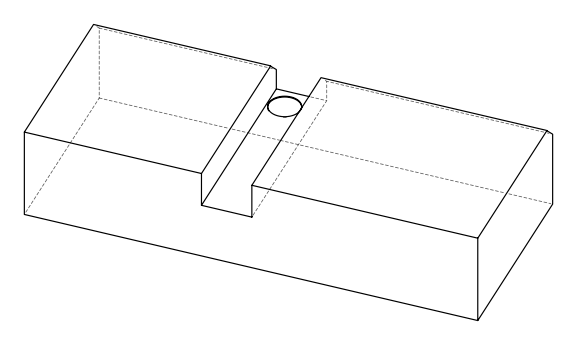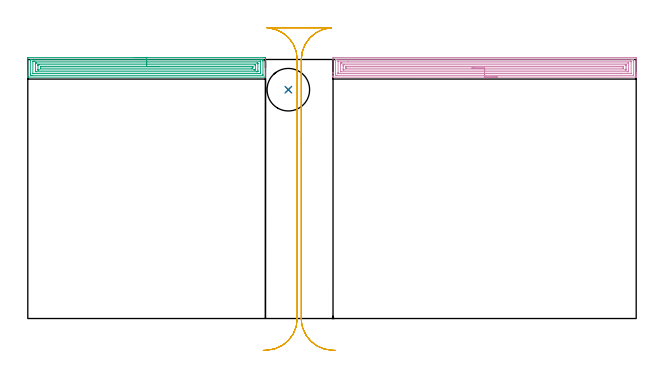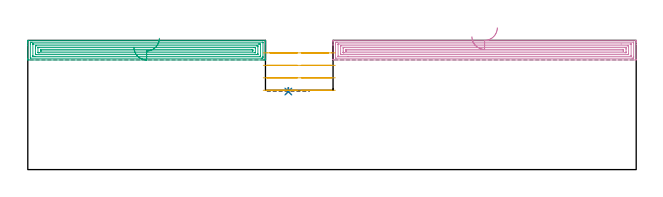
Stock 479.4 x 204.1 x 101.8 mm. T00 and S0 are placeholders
(PLAN: 5 operations, 3 tool changes, 26.5 min)
(1 INDEXABLE_INSERT_DRILL_BLIND_HOLE_FROM_SOLID | STEP1POCKET | NXT0302_014 | 0.02 min | 14514 mm3)
(2 DRILL_TO_ENLARGE_BLIND_HOLE | STEP1POCKET | UGT0301_383 | 0.02 min | 20975 mm3)
(3 AREA_MILL | FG_CHAMFER_SURFACE | UGT0205_001 | 9.24 min | 23073 mm3)
(4 AREA_MILL_1 | FG_CHAMFER_SURFACE_1 | UGT0205_001 | 11.72 min | 29188 mm3)
(5 MILL_RECTANGULAR_SLOT | SLOT_RECTANGULAR | UGT0201_020 | Follow Part, ap 12.5, ae 75% | 5.5 min | 390561 mm3)
(TOOL NXT0302_014 | Index. Insert Drill 21.5mm [880-D2150L25-03] | D21.5 PA176 FL65 Z2)
(TOOL UGT0301_383 | Twist Drill Flat Bottom 33.5 mm | D33.5 PA180 FL175 Z2)
(TOOL UGT0205_001 | Chamfer Mill 20 x 3 x 45 deg. | D20 FL50 Z2)
(TOOL UGT0201_020 | End mill 50 mm | D50 FL50 Z4)
(OP 1 INDEXABLE_INSERT_DRILL_BLIND_HOLE_FROM_SOLID)
G17 G21 G94 G90
T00 M6
G54
G17 G0 G90 X205.3 Y180.3 S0 M3
G43 Z111.8 H1
G94 G81 G98 Z61.5 F250. R64.5
G80
M5
M2
(OP 2 DRILL_TO_ENLARGE_BLIND_HOLE)
G17 G21 G94 G90
T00 M6
G54
G17 G0 G90 X205.3 Y180.3 S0 M3
G43 Z111.8 H0
G94 G81 G98 Z61.5 F250. R64.5
G80
M5
M2
(OP 3 AREA_MILL)
G17 G21 G94 G90
T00 M6
G54
G17 G0 G90 X83.65 Y205.6 S1061 M3
G43 Z111.8 H0
Z96.4
G94 G1 X83.688 Z95.528 F250.
X83.802 Z94.663
X83.991 Z93.812
X84.253 Z92.98
X84.587 Z92.174
X84.99 Z91.4
X85.458 Z90.664
X85.99 Z89.972
X86.579 Z89.329
X87.222 Z88.74
X87.914 Z88.208
X88.65 Z87.74
X89.424 Z87.337
X90.23 Z87.003
X91.062 Z86.741
X91.914 Z86.552
X92.778 Z86.438
X93.65 Z86.4
X186.088
X186.667 Y205.599 Z86.401
X187.241 Y205.594 Z86.404
X187.292 Y205.592 Z86.406
X187.296 Y205.023 Z86.974
X187.3 Y204.393 Z87.604
Y193.448 Z98.547
Y192.036 Z99.96
Y191.667 Z100.328
Y190.929 Z101.071
Y190.678 Z101.321
Y190.254 Z101.737
X187.29 Y190.203 Z101.788
X187.114 Y190.2 Z101.8
X0.185
X0.01 Y190.203 Z101.788
X0.007 Y190.252 Z101.739
X0. Y190.678 Z101.321
Y190.929 Z101.071
Y191.667 Z100.328
Y192.927 Z99.07
Y194.338 Z97.657
Y204.763 Z87.235
X0.002 Y205.023 Z86.974
X0.008 Y205.592 Z86.406
X0.059 Y205.594 Z86.404
X0.633 Y205.6 Z86.4
X93.65
Y204.186 Z87.814
X183.984
X184.829 Y204.182 Z87.818
X184.879 Y204.179 Z87.821
X185.29 Y204.133 Z87.867
X185.297 Y203.716 Z88.284
X185.299 Y203.242 Z88.758
X185.3 Y202.823 Z89.177
X185.299 Y192.139 Z99.861
X185.292 Y191.667 Z100.333
X185.29 Y191.622 Z100.378
X184.932 Y191.614 Z100.386
X3.316
X2.471 Y191.618 Z100.382
X2.421 Y191.621 Z100.379
X2.01 Y191.667 Z100.333
X2.003 Y192.084 Z99.916
X2.001 Y192.558 Z99.442
X2. Y192.977 Z99.023
X2.001 Y203.661 Z88.339
X2.008 Y204.133 Z87.867
X2.01 Y204.178 Z87.822
X2.368 Y204.186 Z87.814
X93.65
Y202.772 Z89.228
X183.09 Y202.771 Z89.229
X183.23 Y202.77 Z89.23
X183.28 Y202.767 Z89.233
X183.287 Y202.766 Z89.234
X183.291 Y202.751 Z89.249
X183.296 Y202.701 Z89.299
X183.299 Y202.561 Z89.439
Y193.448 Z98.552
X183.297 Y193.241 Z98.759
X183.29 Y193.037 Z98.963
X183.09 Y193.034 Z98.966
X182.615 Y193.03 Z98.97
X182.195 Y193.029 Z98.971
X181.722 Y193.028 Z98.972
X4.21 Y193.029 Z98.971
X4.07 Y193.03 Z98.97
X4.02 Y193.033 Z98.967
X4.013 Y193.034 Z98.966
X4.009 Y193.049 Z98.951
X4.004 Y193.099 Z98.901
X4.001 Y193.239 Z98.761
Y202.352 Z89.648
X4.003 Y202.559 Z89.441
X4.01 Y202.764 Z89.236
X4.21 Y202.766 Z89.234
X4.685 Y202.77 Z89.23
X5.105 Y202.771 Z89.229
X5.578 Y202.772 Z89.228
X93.65
Y201.357 Z90.643
X180.512
X181.217 Y201.35 Z90.65
X181.29 Y201.343 Z90.657
X181.295 Y201.238 Z90.762
X181.298 Y201.016 Z90.984
X181.3 Y200.572 Z91.428
Y195.23 Z96.77
X181.298 Y194.784 Z97.216
X181.295 Y194.562 Z97.438
X181.29 Y194.457 Z97.543
X181.19 Y194.449 Z97.551
X180.407 Y194.443 Z97.557
X180.302
X6.788
X6.083 Y194.45 Z97.55
X6.01 Y194.457 Z97.543
X6.005 Y194.562 Z97.438
X6.002 Y194.784 Z97.216
X6. Y196.119 Z95.881
Y200.57 Z91.43
X6.002 Y201.016 Z90.984
X6.005 Y201.238 Z90.762
X6.01 Y201.343 Z90.657
X6.11 Y201.351 Z90.649
X6.893 Y201.357 Z90.643
X6.998
X93.65
Y199.943 Z92.057
X178.618
X179.251 Y199.94 Z92.06
X179.281 Y199.937 Z92.063
X179.29 Y199.935 Z92.065
X179.296 Y199.896 Z92.104
X179.298 Y199.681 Z92.319
X179.3 Y196.331 Z95.669
X179.297 Y196.119 Z95.881
X179.293 Y195.95 Z96.05
X179.29 Y195.871 Z96.129
X179.144 Y195.864 Z96.136
X178.879 Y195.859 Z96.141
X178.618 Y195.858 Z96.142
X177.987 Y195.857 Z96.143
X8.682
X8.048 Y195.86 Z96.14
X8.019 Y195.863 Z96.137
X8.01 Y195.865 Z96.135
X8.004 Y195.904 Z96.096
X8.001 Y196.119 Z95.881
X8. Y199.469 Z92.531
X8.003 Y199.681 Z92.319
X8.006 Y199.85 Z92.15
X8.01 Y199.929 Z92.071
X8.156 Y199.936 Z92.064
X8.421 Y199.941 Z92.059
X8.682 Y199.942 Z92.058
X9.313 Y199.943 Z92.057
X93.65
Y198.529 Z93.471
X177.092
X177.219 Y198.527 Z93.473
X177.281 Y198.525 Z93.475
X177.289 Y198.522 Z93.478
X177.294 Y198.516 Z93.484
X177.297 Y198.497 Z93.503
X177.3 Y198.322 Z93.678
X177.299 Y197.9 Z94.1
X177.296 Y197.435 Z94.565
X177.29 Y197.282 Z94.718
X177.144 Y197.278 Z94.722
X176.829 Y197.274 Z94.726
X176.566 Y197.272 Z94.728
X10.208 Y197.271 Z94.729
X10.081 Y197.273 Z94.727
X10.019 Y197.275 Z94.725
X10.011 Y197.278 Z94.722
X10.006 Y197.284 Z94.716
X10.003 Y197.303 Z94.697
X10. Y197.478 Z94.522
X10.001 Y197.9 Z94.1
X10.004 Y198.365 Z93.635
X10.01 Y198.518 Z93.482
X10.156 Y198.522 Z93.478
X10.471 Y198.527 Z93.473
X10.734 Y198.528 Z93.472
X93.65 Y198.529 Z93.471
X94.522 Z93.509
X95.386 Z93.623
X96.238 Z93.812
X97.07 Z94.074
X97.876 Z94.408
X98.65 Z94.811
X99.386 Z95.28
X100.078 Z95.811
X100.721 Z96.4
X101.31 Z97.043
X101.842 Z97.735
X102.31 Z98.471
X102.713 Z99.245
X103.047 Z100.051
X103.309 Z100.883
X103.498 Z101.735
X103.612 Z102.6
X103.65 Z103.471
G0 Z111.8
M5
M2
(OP 4 AREA_MILL_1)
G17 G21 G94 G90
T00 M6
G54
G17 G0 G90 X369.95 Y190.2 S1061 M3
G43 Z111.8 H0
G94 G1 X369.912 Z110.928 F250.
X369.798 Z110.063
X369.609 Z109.212
X369.347 Z108.38
X369.013 Z107.574
X368.61 Z106.8
X368.142 Z106.064
X367.61 Z105.372
X367.021 Z104.729
X366.378 Z104.139
X365.686 Z103.608
X364.95 Z103.14
X364.176 Z102.737
X363.37 Z102.403
X362.538 Z102.141
X361.686 Z101.952
X360.822 Z101.838
X359.95 Z101.8
X240.673
X240.51 Y190.203 Z101.788
X240.507 Y190.249 Z101.743
X240.5 Y190.646 Z101.353
Y190.978 Z101.021
Y191.667 Z100.328
Y192.902 Z99.095
Y193.448 Z98.547
Y194.065 Z97.93
Y205.023 Z86.974
X240.502 Y205.298 Z86.699
X240.51 Y205.592 Z86.406
X240.804 Y205.599 Z86.399
X478.78 Y205.6 Z86.4
X479.098 Y205.597 Z86.402
X479.39 Y205.592 Z86.406
X479.4 Y205.296 Z86.701
Y193.448 Z98.547
Y192.012 Z99.985
Y191.667 Z100.328
Y190.978 Z101.021
Y190.646 Z101.353
Y190.251 Z101.74
X479.39 Y190.202 Z101.788
X479.227 Y190.2 Z101.8
X359.95
Y191.614 Z100.386
X243.8
X242.956 Y191.618 Z100.382
X242.907 Y191.621 Z100.379
X242.51 Y191.667 Z100.333
X242.503 Y192.069 Z99.931
X242.501 Y192.558 Z99.442
X242.5 Y192.963 Z99.037
X242.501 Y203.646 Z88.354
X242.508 Y204.133 Z87.867
X242.51 Y204.176 Z87.824
X242.694 Y204.182 Z87.818
X242.8 Y204.185 Z87.815
X476.1 Y204.186 Z87.814
X476.944 Y204.182 Z87.818
X476.993 Y204.179 Z87.821
X477.39 Y204.133 Z87.867
X477.397 Y203.73 Z88.27
X477.399 Y203.242 Z88.758
X477.4 Y202.837 Z89.163
X477.399 Y192.154 Z99.846
X477.392 Y191.667 Z100.333
X477.39 Y191.623 Z100.377
X477.206 Y191.618 Z100.382
X477.1 Y191.615 Z100.385
X359.95 Y191.614 Z100.386
Y193.028 Z98.972
X245.114
X244.693 Y193.03 Z98.97
X244.554 Y193.032 Z98.968
X244.512 Y193.035 Z98.965
X244.506 Y193.127 Z98.873
X244.502 Y193.255 Z98.745
X244.5 Y193.448 Z98.552
Y193.641 Z98.359
X244.501 Y202.543 Z89.457
X244.51 Y202.737 Z89.263
X244.518 Y202.765 Z89.235
X244.536 Y202.768 Z89.232
X244.588 Y202.771 Z89.229
X252.286 Y202.772 Z89.228
X474.786 Y202.771 Z89.229
X475.207 Y202.77 Z89.23
X475.346 Y202.767 Z89.233
X475.388 Y202.765 Z89.235
X475.394 Y202.673 Z89.327
X475.398 Y202.545 Z89.455
X475.4 Y202.352 Z89.648
Y202.159 Z89.841
X475.399 Y193.256 Z98.744
X475.39 Y193.063 Z98.937
X475.382 Y193.034 Z98.966
X475.364 Y193.032 Z98.968
X475.312 Y193.029 Z98.971
X467.56 Y193.028 Z98.972
X359.95
Y194.443 Z97.557
X247.269
X246.567 Y194.445 Z97.555
X246.527 Y194.447 Z97.553
X246.511 Y194.449 Z97.551
X246.509 Y194.469 Z97.531
X246.504 Y194.574 Z97.426
X246.501 Y194.786 Z97.214
X246.5 Y200.552 Z91.448
X246.502 Y201.007 Z90.993
X246.505 Y201.224 Z90.776
X246.51 Y201.332 Z90.668
X246.513 Y201.351 Z90.649
X246.533 Y201.353 Z90.647
X246.587 Y201.355 Z90.645
X247.374 Y201.357 Z90.643
X247.478
X472.631
X473.333 Y201.355 Z90.645
X473.373 Y201.353 Z90.647
X473.389 Y201.351 Z90.649
X473.391 Y201.331 Z90.669
X473.396 Y201.226 Z90.774
X473.399 Y201.014 Z90.986
X473.4 Y195.248 Z96.752
X473.398 Y194.793 Z97.207
X473.395 Y194.576 Z97.424
X473.39 Y194.468 Z97.532
X473.387 Y194.449 Z97.551
X473.367 Y194.447 Z97.553
X473.313 Y194.445 Z97.555
X472.526 Y194.443 Z97.557
X472.421
X359.95
Y195.857 Z96.143
X249.161 Y195.858 Z96.142
X248.526 Y195.861 Z96.139
X248.518 Y195.863 Z96.137
X248.507 Y195.881 Z96.119
X248.503 Y196.119 Z95.881
X248.5 Y196.777 Z95.223
Y198.558 Z93.442
Y199.449 Z92.551
X248.502 Y199.681 Z92.319
X248.506 Y199.845 Z92.155
X248.51 Y199.926 Z92.074
X248.519 Y199.936 Z92.064
X248.56 Y199.939 Z92.061
X248.634 Y199.941 Z92.059
X248.898 Y199.943 Z92.057
X249.161
X470.739 Y199.942 Z92.058
X471.374 Y199.939 Z92.061
X471.382 Y199.937 Z92.063
X471.393 Y199.919 Z92.081
X471.397 Y199.681 Z92.319
X471.4 Y199.022 Z92.978
Y197.242 Z94.758
Y196.351 Z95.649
X471.398 Y196.119 Z95.881
X471.394 Y195.955 Z96.045
X471.39 Y195.874 Z96.126
X471.381 Y195.864 Z96.136
X471.34 Y195.861 Z96.139
X471.266 Y195.859 Z96.141
X471.002 Y195.857 Z96.143
X470.739
X359.95
Y197.271 Z94.729
X250.948 Y197.272 Z94.728
X250.684 Y197.273 Z94.727
X250.569 Y197.276 Z94.724
X250.519 Y197.278 Z94.722
X250.51 Y197.304 Z94.696
X250.503 Y197.452 Z94.548
X250.501 Y197.9 Z94.1
Y198.345 Z93.655
X250.507 Y198.494 Z93.506
X250.51 Y198.517 Z93.483
X250.518 Y198.522 Z93.478
X250.554 Y198.525 Z93.475
X250.632 Y198.527 Z93.473
X250.948 Y198.529 Z93.471
X251.21
X468.952 Y198.528 Z93.472
X469.216 Y198.527 Z93.473
X469.331 Y198.524 Z93.476
X469.381 Y198.522 Z93.478
X469.39 Y198.496 Z93.504
X469.397 Y198.348 Z93.652
X469.399 Y197.9 Z94.1
Y197.455 Z94.545
X469.393 Y197.306 Z94.694
X469.39 Y197.283 Z94.717
X469.382 Y197.278 Z94.722
X469.346 Y197.275 Z94.725
X469.268 Y197.273 Z94.727
X468.952 Y197.271 Z94.729
X468.69
X359.95
X359.078 Z94.767
X358.214 Z94.881
X357.362 Z95.07
X356.53 Z95.332
X355.724 Z95.666
X354.95 Z96.069
X354.214 Z96.537
X353.522 Z97.068
X352.879 Z97.658
X352.29 Z98.301
X351.758 Z98.993
X351.29 Z99.729
X350.887 Z100.503
X350.553 Z101.309
X350.291 Z102.141
X350.102 Z102.992
X349.988 Z103.857
X349.95 Z104.729
G0 Z111.8
M5
M2
(OP 5 MILL_RECTANGULAR_SLOT)
G17 G21 G94 G90
T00 M6
G54
G17 G0 G90 X242.272 Y-25.117 S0 M3
G43 Z111.801 H0
Z91.975
G94 G1 X239.276 Y-24.97 F250.
G2 X216.783 Y-7.907 R25. F500.
X215.5 Y0. R25. F351.
G1 Y141.955
Y204.1 F500.
G2 X236.918 Y228.842 R25.
G1 X236.922 Y228.872
G3 X233.551 Y229.1 R25.
G1 X194.252
G3 X190.88 Y228.872 R25.
G1 X190.884 Y228.842
G2 X212.3 Y204.1 R25.
G1 Y0.
G2 X188.524 Y-24.97 R25.
G1 X185.528 Y-25.117 F250.
G0 X242.272 Z82.15
G1 X239.276 Y-24.97
G2 X216.783 Y-7.907 R25. F500.
X215.5 Y0. R25. F351.
G1 Y141.955
Y204.1 F500.
G2 X239.275 Y229.07 R25.
G1 Y229.1
X188.525
Y229.07
G2 X212.3 Y204.1 R25.
G1 Y0.
G2 X188.524 Y-24.97 R25.
G1 X185.528 Y-25.117 F250.
G0 X242.272 Z72.325
G1 X239.276 Y-24.97
G2 X216.783 Y-7.907 R25. F500.
X215.5 Y0. R25. F351.
G1 Y141.955
Y204.1 F500.
G2 X239.275 Y229.07 R25.
G1 Y229.1
X188.525
Y229.07
G2 X212.3 Y204.1 R25.
G1 Y0.
G2 X188.524 Y-24.97 R25.
G1 X185.528 Y-25.117 F250.
G0 X242.272 Z62.5
G1 X239.276 Y-24.97
G2 X216.783 Y-7.907 R25. F500.
X215.5 Y0. R25. F351.
G1 Y141.955
Y204.1 F500.
G2 X239.275 Y229.07 R25.
G1 Y229.1
X188.525
Y229.07
G2 X212.3 Y204.1 R25.
G1 Y0.
G2 X188.524 Y-24.97 R25.
G1 X185.528 Y-25.117 F250.
G0 Z111.801
M5
M2
